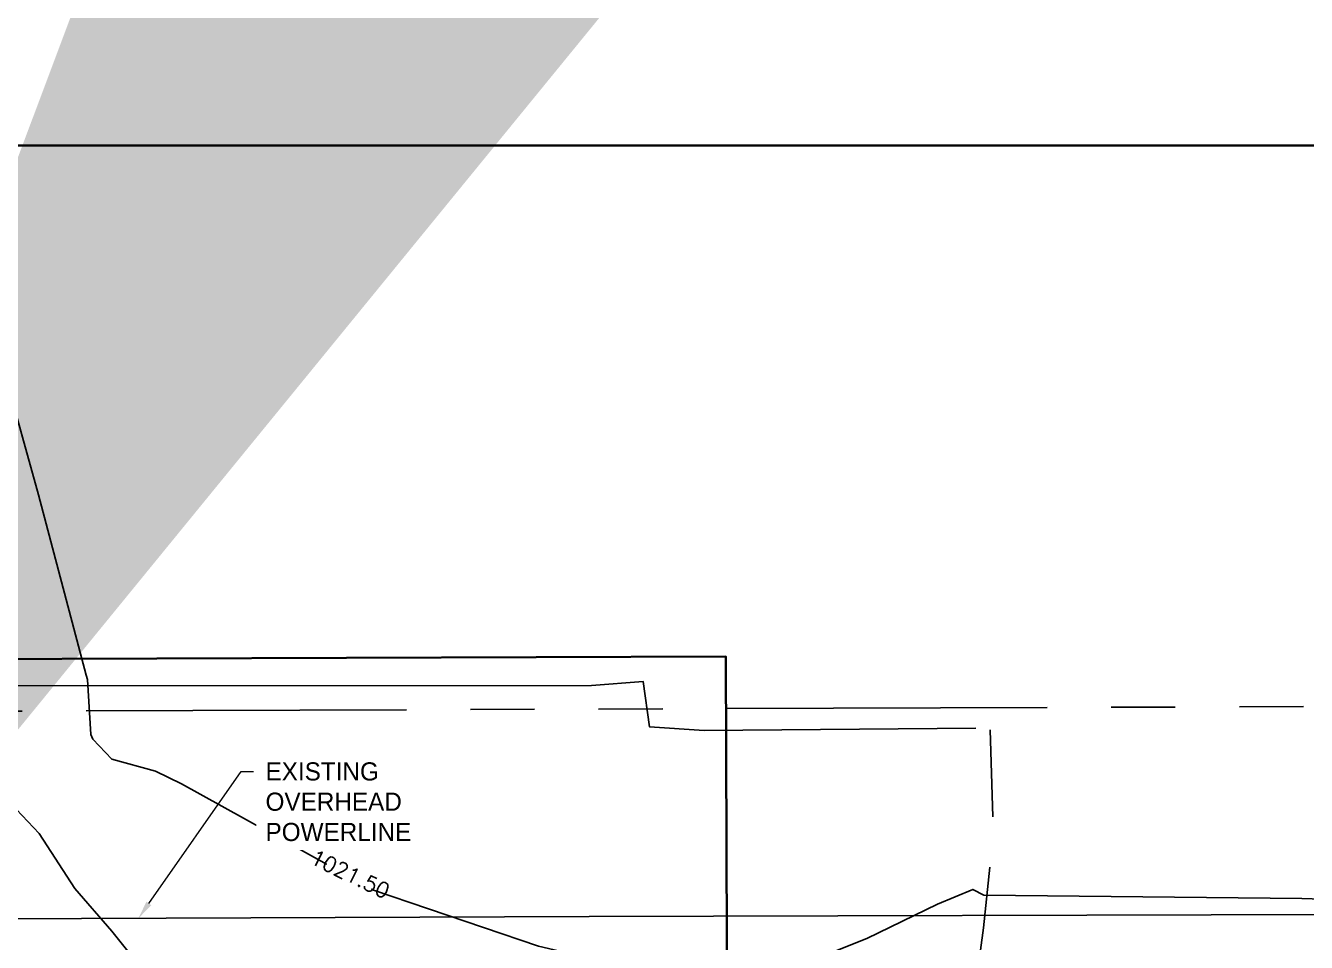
# Model space of a CAD drawing. Header units: metres. Extents: x -16741 to 19994, y 5629700 to 5668838.
# Drawn here: x 16733.16 to 16764.89, y 5649283.81 to 5649306.53 of the extents above; entities that cross this region are included whole.
import ezdxf
from ezdxf import colors
from ezdxf.entities.mleader import LeaderData, LeaderLine
from ezdxf.math import Vec2, Vec3

# ---------------------------------------------------------------- set-up
doc = ezdxf.new("R2010")
doc.units = ezdxf.units.M
for name, pattern in [('CENTERX2', [101.6, 63.5, -12.7, 12.7, -12.7]), ('HIDDEN', [0.375, 0.25, -0.125]), ('PHANTOM', [63.5, 31.75, -6.35, 6.35, -6.35, 6.35, -6.35])]:
    doc.linetypes.add(name, pattern=pattern)
for name, color, linetype in [('_BL SHLD', 253, 'HIDDEN'), ('C-TOPO-MAJR', 252, 'Continuous'), ('C-TOPO-MINR', 253, 'Continuous'), ('Existing Highway 560 (Glenmore Tr) Surface$0$S-SF-FEN', 8, 'Existing Highway 560 (Glenmore Tr) Surface$0$FENC-BARB'), ('Existing Highway 560 (Glenmore Tr) Surface$0$S-UT-PWR-OHD', 8, 'Existing Highway 560 (Glenmore Tr) Surface$0$POWR-OVHD-E'), ('G-AN-LIN-WT3', 2, 'Continuous'), ('S-BR-CEN', 1, 'CENTERX2'), ('S-BR-DIM', 1, 'Continuous')]:
    doc.layers.add(name, color=color, linetype=linetype)
doc.layers.add('G-TB-VPORTS', color=8, linetype='Continuous', plot=False)
doc.styles.add('AT Text Standard', font='simplex.shx', dxfattribs={"oblique": 1e-05, "height": 3})
doc.styles.add('AT_Font_Prop_3.0', font='font005.shx', dxfattribs={"height": 3})
doc.styles.add('Existing Highway 560 (Glenmore Tr) Surface$0$AT_Label', font='font005.shx', dxfattribs={"height": 3.5})
doc.styles.add('Existing Highway 560 (Glenmore Tr) Surface$0$Standard', font='simplex.shx')
doc.linetypes.add('Existing Highway 560 (Glenmore Tr) Surface$0$FENC-BARB', pattern='A,6.35,-2.54,["X",Existing Highway 560 (Glenmore Tr) Surface$0$Standard,S=1.27,R=0,X=-1.27,Y=-0.635],-2.54', length=11.43)
doc.linetypes.add('Existing Highway 560 (Glenmore Tr) Surface$0$POWR-OVHD-E', pattern='A,80,["PO",Existing Highway 560 (Glenmore Tr) Surface$0$AT_Label,S=0.7,R=0,X=2,Y=-1.225],0,[1,AT_SHAPES.shx,S=1000,R=0,X=4.1,Y=0],-8.2', length=88.2)
doc.dimstyles.new('AT Dim Standard (Meters)', dxfattribs={"dimtxt": 3, "dimasz": 3, "dimexe": 1.5, "dimexo": 1.5, "dimgap": 1, "dimtad": 1, "dimdec": 3, "dimzin": 0, "dimdsep": 46, "dimtxsty": 'AT_Font_Prop_3.0', "dimcen": -1.5, "dimclrd": 256, "dimclre": 256, "dimclrt": 2, "dimaunit": 1, "dimadec": 3, "dimazin": 0, "dimtfac": 1, "dimtdec": 3, "dimtmove": 0, "dimatfit": 3, "dimfxl": 1, "dimtfill": 1, "dimtolj": 1, "dimtzin": 0, "dimlwd": 15, "dimlwe": 15, "dimarcsym": 0})

msp = doc.modelspace()

# ---------------------------------------------------------------- linework, layer by layer
at = {"layer": 'C-TOPO-MAJR', "linetype": 'Continuous', "lineweight": -3, "elevation": 1022}
msp.add_lwpolyline([(16732.5038, 5649287.5515), (16733.4946, 5649286.5102), (16734.3788, 5649285.1439), (16735.2949, 5649284.085), (16735.9162, 5649283.2984), (16736.4522, 5649282.8779), (16736.8893, 5649282.7137), (16737.5665, 5649282.5172), (16739.5896, 5649282.4005), (16749.2895, 5649280.1284), (16750.3032, 5649279.994), (16751.353, 5649280.2805), (16752.4819, 5649279.8725), (16755.7852, 5649281.3183), (16756.1021, 5649281.4451), (16756.4629, 5649281.6201), (16756.9341, 5649282.1367), (16757.9287, 5649282.1028), (16760.9502, 5649281.7594), (16766.5669, 5649281.2135)], dxfattribs=at)
at = {"layer": 'C-TOPO-MINR', "linetype": 'Continuous', "lineweight": -3, "elevation": 1021.5}
msp.add_lwpolyline([(16731.0161, 5649304.0623), (16731.8014, 5649300.915), (16733.4776, 5649294.9033), (16734.6564, 5649290.4354), (16734.6918, 5649290.3257), (16734.7708, 5649288.9592), (16734.7709, 5649288.958), (16734.8185, 5649288.8428), (16735.2914, 5649288.3458), (16736.3736, 5649288.051), (16737.0153, 5649287.7389), (16741.7726, 5649285.1034), (16745.866, 5649283.7127), (16750.3225, 5649282.6688), (16750.4887, 5649282.6468), (16750.6607, 5649282.6938), (16750.8457, 5649282.6269), (16751.3871, 5649282.8638), (16754.0004, 5649283.9089), (16755.7509, 5649284.7581), (16756.6237, 5649285.1219), (16756.9015, 5649284.9756), (16764.7737, 5649284.8992), (16766.8464, 5649284.8286)], dxfattribs=at)
at = {"layer": 'Existing Highway 560 (Glenmore Tr) Surface$0$S-SF-FEN', "flags": 128}
msp.add_lwpolyline([(16756.7, 5649289.121), (16749.968, 5649289.058), (16748.61, 5649289.152), (16748.456, 5649290.278), (16747.178, 5649290.175), (16731.212, 5649290.164), (16729.097, 5649290.042), (16724.262, 5649290.084), (16724.458, 5649288.866), (16725.856, 5649280.37)], dxfattribs=at)
at = {"layer": 'Existing Highway 560 (Glenmore Tr) Surface$0$S-UT-PWR-OHD', "flags": 128}
msp.add_lwpolyline([(16208.463, 5649282.231), (16317.214, 5649282.978), (16365.162, 5649283.141), (16418.312, 5649283.313), (16476.499, 5649283.475), (16523.378, 5649283.636), (16634.571, 5649284.02), (16747.118, 5649284.448), (16846.599, 5649284.715), (16936.971, 5649285.41)], dxfattribs=at)
at = {"layer": 'S-BR-CEN', "linetype": 'PHANTOM', "ltscale": 0.25}
msp.add_line((16623.5297, 5649289.1619), (16812.6157, 5649289.8169), dxfattribs=at)
at = {"layer": 'S-BR-DIM', "lineweight": 30}
msp.add_xline((16700.5661, 5649303.5556), (1, 0), dxfattribs=at)

# ---------------------------------------------------------------- next in the draw order: texts
at = {"layer": 'C-TOPO-MINR', "color": 253, "linetype": 'Continuous', "lineweight": -3, "insert": (16741.1997, 5649285.5007, 1022), "char_height": 0.375, "width": 1.096323, "attachment_point": 5, "rotation": 334.29137, "style": 'AT Text Standard', "bg_fill": 3, "box_fill_scale": 1.211667, "bg_fill_color": 256, "bg_fill_true_color": 13158600, "bg_fill_transparency": 0}
msp.add_mtext('1021.50', dxfattribs=at)

# ---------------------------------------------------------------- next in the draw order: linework, layer by layer
at = {"layer": '_BL SHLD', "ltscale": 10, "flags": 128}
msp.add_lwpolyline([(16735.4827, 5649276.3258), (16735.855, 5649276.019), (16738.794, 5649274.797), (16747.206, 5649274.785), (16749.975, 5649274.858), (16752.508, 5649276.138), (16753.974, 5649277.205), (16756.431, 5649280.897), (16756.892, 5649284.172), (16757.133, 5649286.492), (16757.051, 5649289.079)], dxfattribs=at)

# ---------------------------------------------------------------- next in the draw order: leaders
at = {"layer": 'G-AN-LIN-WT3'}
msp.add_leader([(16723.1234, 5649277.0272), (16726.1396, 5649282.2728)], dimstyle='AT Dim Standard (Meters)', override={"dimscale": 0, "dimtxt": 25, "dimasz": 60, "dimtad": 0, "dimlwd": 65535}, dxfattribs=at)

# ---------------------------------------------------------------- next in the draw order: leaders
at = {"layer": 'S-BR-DIM', "lineweight": -3}
ml = msp.add_multileader_mtext('Standard', dxfattribs=at)
ml.set_content('EXISTING OVERHEAD POWERLINE', color=2, style='AT_Font_Prop_3.0')
ml.set_leader_properties(color=256, linetype='ByLayer', lineweight=15)
ml.build(insert=Vec2(0, 0))
ml.multileader.update_dxf_attribs({"dogleg_length": 2, "arrow_head_size": 0.45, "scale": 0.15})
ctx = ml.context
ctx.base_point, ctx.scale, ctx.char_height, ctx.arrow_head_size, ctx.landing_gap_size, ctx.plane_origin = Vec3(16738.7999, 5649288.0464), 0.15, 0.45, 0.45, 0.3, Vec3(16735.9506, 5649284.4055)
notes = []
notes.append((ctx, [(0, (1, 1, 0), (16738.4999, 5649288.0464), (1, 0), 0.3, [(0, [(16735.9506, 5649284.4055)], 0, [])])]))
ctx.mtext.insert, ctx.mtext.width, ctx.mtext.flow_direction = Vec3(16739.0999, 5649288.2714), 6.461979, 5
ctx.mtext.has_bg_fill, ctx.mtext.bg_color, ctx.mtext.bg_scale_factor, ctx.mtext.bg_transparency, ctx.mtext.use_window_bg_color = 1, -1027028792, 1.5, 0, 1
for ctx, leaders in notes:
    for number, flags, end, landing, length, lines in leaders:
        leader = LeaderData()
        leader.index, (leader.has_last_leader_line, leader.has_dogleg_vector, leader.attachment_direction) = number, flags
        leader.last_leader_point, leader.dogleg_vector, leader.dogleg_length = Vec3(end), Vec3(landing), length
        for number, points, colour, breaks in lines:
            line = LeaderLine()
            line.index, line.vertices, line.color, line.breaks = number, Vec3.list(points), colors.encode_raw_color(colour), breaks
            leader.lines.append(line)
        ctx.leaders.append(leader)

# ---------------------------------------------------------------- next in the draw order: linework, layer by layer
at = {"layer": 'G-TB-VPORTS', "lineweight": 30}
msp.add_lwpolyline([(16675.451, 5649248.3424), (16750.6533, 5649248.6029), (16750.5068, 5649290.8921), (16675.3045, 5649290.6316)], close=True, dxfattribs=at)

doc.saveas('drawing.dxf')
